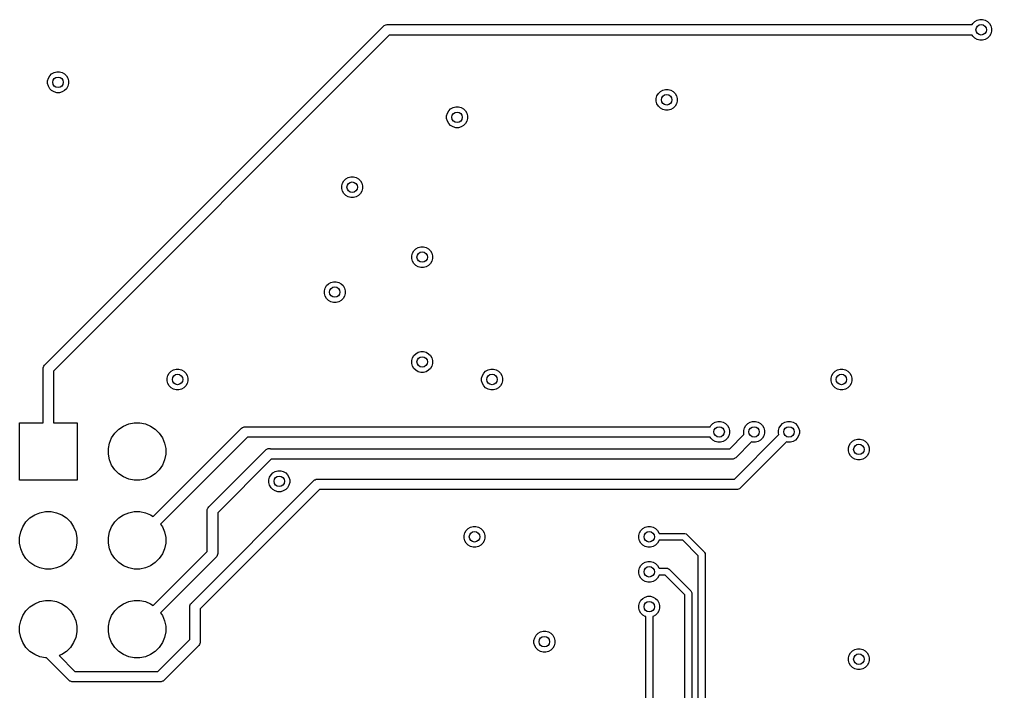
# Model space of a CAD drawing. Header units: inches. Extents: x 1.35 to 5.17, y -6.98 to -1.21.
# Drawn here: x 3.031 to 4.126, y -3.206 to -2.449 of the extents above; entities that cross this region are included whole.
import ezdxf

# ---------------------------------------------------------------- set-up
doc = ezdxf.new("R2010")
doc.units = ezdxf.units.IN
doc.header["$MEASUREMENT"] = 0
doc.layers.add('In1.Cu', color=91, linetype='CONTINUOUS', true_color=0x7fc87f)

msp = doc.modelspace()

# ---------------------------------------------------------------- linework, layer by layer
at = {"layer": 'In1.Cu', "linetype": 'CONTINUOUS'}
for p, q in [((4.1041, -2.4547), (4.1048, -2.4534)), ((4.1048, -2.4534), (4.107, -2.4513)), ((4.107, -2.4513), (4.1097, -2.4497)), ((4.1097, -2.4497), (4.1126, -2.4489)), ((4.1126, -2.4489), (4.1157, -2.4489)), ((4.1157, -2.4489), (4.1187, -2.4497)), ((4.1187, -2.4497), (4.1214, -2.4513)), ((4.1214, -2.4513), (4.1235, -2.4534)), ((4.1235, -2.4534), (4.1251, -2.4561)), ((3.0588, -2.8383), (3.4407, -2.4565)), ((3.4407, -2.4565), (3.4416, -2.4557)), ((3.4416, -2.4557), (3.4432, -2.4551)), ((3.4432, -2.4551), (3.4437, -2.4548)), ((3.4437, -2.4548), (3.4449, -2.4547)), ((3.4449, -2.4547), (4.1041, -2.4547)), ((4.1251, -2.4561), (4.1259, -2.4591)), ((4.1259, -2.4622), (4.1251, -2.4651)), ((4.1259, -2.4591), (4.1259, -2.4622)), ((3.4473, -2.4665), (3.0689, -2.845)), ((4.1041, -2.4665), (3.4473, -2.4665)), ((4.1048, -2.4678), (4.1041, -2.4665)), ((4.107, -2.47), (4.1048, -2.4678)), ((4.1097, -2.4715), (4.107, -2.47)), ((4.1126, -2.4723), (4.1097, -2.4715)), ((4.1157, -2.4723), (4.1126, -2.4723)), ((4.1187, -2.4715), (4.1157, -2.4723)), ((4.1214, -2.47), (4.1187, -2.4715)), ((4.1235, -2.4678), (4.1214, -2.47)), ((4.1251, -2.4651), (4.1235, -2.4678)), ((3.0695, -2.5088), (3.0725, -2.508)), ((3.0725, -2.508), (3.0756, -2.508)), ((3.0756, -2.508), (3.0785, -2.5088)), ((3.0623, -2.5181), (3.0631, -2.5152)), ((3.0623, -2.5212), (3.0623, -2.5181)), ((3.0631, -2.5152), (3.0646, -2.5125)), ((3.0646, -2.5125), (3.0668, -2.5103)), ((3.0668, -2.5103), (3.0695, -2.5088)), ((3.0785, -2.5088), (3.0812, -2.5103)), ((3.0812, -2.5103), (3.0834, -2.5125)), ((3.0834, -2.5125), (3.0849, -2.5152)), ((3.0849, -2.5152), (3.0857, -2.5181)), ((3.0857, -2.5181), (3.0857, -2.5212)), ((3.0631, -2.5242), (3.0623, -2.5212)), ((3.0646, -2.5269), (3.0631, -2.5242)), ((3.0668, -2.5291), (3.0646, -2.5269)), ((3.0695, -2.5306), (3.0668, -2.5291)), ((3.0812, -2.5291), (3.0785, -2.5306)), ((3.0834, -2.5269), (3.0812, -2.5291)), ((3.0849, -2.5242), (3.0834, -2.5269)), ((3.0857, -2.5212), (3.0849, -2.5242)), ((3.7505, -2.5322), (3.7527, -2.53)), ((3.7527, -2.53), (3.7553, -2.5285)), ((3.7553, -2.5285), (3.7583, -2.5277)), ((3.7583, -2.5277), (3.7614, -2.5277)), ((3.7614, -2.5277), (3.7644, -2.5285)), ((3.7644, -2.5285), (3.767, -2.53)), ((3.767, -2.53), (3.7692, -2.5322)), ((3.0725, -2.5314), (3.0695, -2.5306)), ((3.0756, -2.5314), (3.0725, -2.5314)), ((3.0785, -2.5306), (3.0756, -2.5314)), ((3.7481, -2.5378), (3.7489, -2.5349)), ((3.7481, -2.5409), (3.7481, -2.5378)), ((3.7489, -2.5439), (3.7481, -2.5409)), ((3.7489, -2.5349), (3.7505, -2.5322)), ((3.7692, -2.5322), (3.7708, -2.5349)), ((3.7708, -2.5349), (3.7716, -2.5378)), ((3.7716, -2.5409), (3.7708, -2.5439)), ((3.7716, -2.5378), (3.7716, -2.5409)), ((3.5127, -2.5545), (3.5143, -2.5519)), ((3.5143, -2.5519), (3.5164, -2.5497)), ((3.5164, -2.5497), (3.5191, -2.5481)), ((3.5191, -2.5481), (3.5221, -2.5473)), ((3.5221, -2.5473), (3.5252, -2.5473)), ((3.5252, -2.5473), (3.5281, -2.5481)), ((3.5281, -2.5481), (3.5308, -2.5497)), ((3.5308, -2.5497), (3.533, -2.5519)), ((3.533, -2.5519), (3.5345, -2.5545)), ((3.7505, -2.5466), (3.7489, -2.5439)), ((3.7527, -2.5487), (3.7505, -2.5466)), ((3.7553, -2.5503), (3.7527, -2.5487)), ((3.7583, -2.5511), (3.7553, -2.5503)), ((3.7614, -2.5511), (3.7583, -2.5511)), ((3.7644, -2.5503), (3.7614, -2.5511)), ((3.767, -2.5487), (3.7644, -2.5503)), ((3.7692, -2.5466), (3.767, -2.5487)), ((3.7708, -2.5439), (3.7692, -2.5466)), ((3.5119, -2.5575), (3.5127, -2.5545)), ((3.5119, -2.5606), (3.5119, -2.5575)), ((3.5127, -2.5636), (3.5119, -2.5606)), ((3.5345, -2.5545), (3.5353, -2.5575)), ((3.5353, -2.5606), (3.5345, -2.5636)), ((3.5353, -2.5575), (3.5353, -2.5606)), ((3.5143, -2.5662), (3.5127, -2.5636)), ((3.5164, -2.5684), (3.5143, -2.5662)), ((3.5191, -2.57), (3.5164, -2.5684)), ((3.5221, -2.5708), (3.5191, -2.57)), ((3.5252, -2.5708), (3.5221, -2.5708)), ((3.5281, -2.57), (3.5252, -2.5708)), ((3.5308, -2.5684), (3.5281, -2.57)), ((3.533, -2.5662), (3.5308, -2.5684)), ((3.5345, -2.5636), (3.533, -2.5662)), ((3.3961, -2.6306), (3.3983, -2.6284)), ((3.3983, -2.6284), (3.401, -2.6269)), ((3.401, -2.6269), (3.404, -2.6261)), ((3.404, -2.6261), (3.4071, -2.6261)), ((3.4071, -2.6261), (3.41, -2.6269)), ((3.41, -2.6269), (3.4127, -2.6284)), ((3.4127, -2.6284), (3.4149, -2.6306)), ((3.3938, -2.6363), (3.3946, -2.6333)), ((3.3938, -2.6393), (3.3938, -2.6363)), ((3.3946, -2.6423), (3.3938, -2.6393)), ((3.3946, -2.6333), (3.3961, -2.6306)), ((3.4149, -2.6306), (3.4164, -2.6333)), ((3.4164, -2.6333), (3.4172, -2.6363)), ((3.4172, -2.6393), (3.4164, -2.6423)), ((3.4172, -2.6363), (3.4172, -2.6393)), ((3.3961, -2.645), (3.3946, -2.6423)), ((3.3983, -2.6472), (3.3961, -2.645)), ((3.401, -2.6487), (3.3983, -2.6472)), ((3.404, -2.6495), (3.401, -2.6487)), ((3.4071, -2.6495), (3.404, -2.6495)), ((3.41, -2.6487), (3.4071, -2.6495)), ((3.4127, -2.6472), (3.41, -2.6487)), ((3.4149, -2.645), (3.4127, -2.6472)), ((3.4164, -2.6423), (3.4149, -2.645)), ((3.4797, -2.7056), (3.4827, -2.7048)), ((3.4827, -2.7048), (3.4858, -2.7048)), ((3.4858, -2.7048), (3.4888, -2.7056)), ((3.4725, -2.715), (3.4733, -2.712)), ((3.4725, -2.7181), (3.4725, -2.715)), ((3.4733, -2.712), (3.4749, -2.7093)), ((3.4749, -2.7093), (3.4771, -2.7072)), ((3.4771, -2.7072), (3.4797, -2.7056)), ((3.4888, -2.7056), (3.4914, -2.7072)), ((3.4914, -2.7072), (3.4936, -2.7093)), ((3.4936, -2.7093), (3.4952, -2.712)), ((3.4952, -2.712), (3.496, -2.715)), ((3.496, -2.715), (3.496, -2.7181)), ((3.4733, -2.7211), (3.4725, -2.7181)), ((3.4749, -2.7237), (3.4733, -2.7211)), ((3.4771, -2.7259), (3.4749, -2.7237)), ((3.4797, -2.7274), (3.4771, -2.7259)), ((3.4827, -2.7282), (3.4797, -2.7274)), ((3.4888, -2.7274), (3.4858, -2.7282)), ((3.4914, -2.7259), (3.4888, -2.7274)), ((3.4936, -2.7237), (3.4914, -2.7259)), ((3.4952, -2.7211), (3.4936, -2.7237)), ((3.496, -2.7181), (3.4952, -2.7211)), ((3.4858, -2.7282), (3.4827, -2.7282)), ((3.3749, -2.7514), (3.3765, -2.7487)), ((3.3765, -2.7487), (3.3786, -2.7465)), ((3.3786, -2.7465), (3.3813, -2.745)), ((3.3813, -2.745), (3.3843, -2.7442)), ((3.3843, -2.7442), (3.3874, -2.7442)), ((3.3874, -2.7442), (3.3903, -2.745)), ((3.3903, -2.745), (3.393, -2.7465)), ((3.393, -2.7465), (3.3952, -2.7487)), ((3.3952, -2.7487), (3.3967, -2.7514)), ((3.3741, -2.7544), (3.3749, -2.7514)), ((3.3741, -2.7574), (3.3741, -2.7544)), ((3.3749, -2.7604), (3.3741, -2.7574)), ((3.3967, -2.7514), (3.3975, -2.7544)), ((3.3975, -2.7574), (3.3967, -2.7604)), ((3.3975, -2.7544), (3.3975, -2.7574)), ((3.3765, -2.7631), (3.3749, -2.7604)), ((3.3786, -2.7653), (3.3765, -2.7631)), ((3.3813, -2.7668), (3.3786, -2.7653)), ((3.3843, -2.7676), (3.3813, -2.7668)), ((3.3874, -2.7676), (3.3843, -2.7676)), ((3.3903, -2.7668), (3.3874, -2.7676)), ((3.393, -2.7653), (3.3903, -2.7668)), ((3.3952, -2.7631), (3.393, -2.7653)), ((3.3967, -2.7604), (3.3952, -2.7631)), ((3.4749, -2.8275), (3.4771, -2.8253)), ((3.4771, -2.8253), (3.4797, -2.8237)), ((3.4797, -2.8237), (3.4827, -2.8229)), ((3.4827, -2.8229), (3.4858, -2.8229)), ((3.4858, -2.8229), (3.4888, -2.8237)), ((3.4888, -2.8237), (3.4914, -2.8253)), ((3.4914, -2.8253), (3.4936, -2.8275)), ((3.4725, -2.8331), (3.4733, -2.8301)), ((3.4725, -2.8362), (3.4725, -2.8331)), ((3.4733, -2.8392), (3.4725, -2.8362)), ((3.4733, -2.8301), (3.4749, -2.8275)), ((3.4936, -2.8275), (3.4952, -2.8301)), ((3.4952, -2.8301), (3.496, -2.8331)), ((3.496, -2.8362), (3.4952, -2.8392)), ((3.496, -2.8331), (3.496, -2.8362)), ((3.0571, -2.8425), (3.0572, -2.8414)), ((3.0571, -2.903), (3.0571, -2.8425)), ((3.0572, -2.8414), (3.0577, -2.8402)), ((3.0577, -2.8402), (3.0581, -2.8392)), ((3.0581, -2.8392), (3.0588, -2.8383)), ((3.0689, -2.845), (3.0689, -2.903)), ((3.1977, -2.8498), (3.1993, -2.8471)), ((3.1993, -2.8471), (3.2015, -2.845)), ((3.2015, -2.845), (3.2041, -2.8434)), ((3.2041, -2.8434), (3.2071, -2.8426)), ((3.2071, -2.8426), (3.2102, -2.8426)), ((3.2102, -2.8426), (3.2132, -2.8434)), ((3.2132, -2.8434), (3.2159, -2.845)), ((3.2159, -2.845), (3.218, -2.8471)), ((3.218, -2.8471), (3.2196, -2.8498)), ((3.4749, -2.8418), (3.4733, -2.8392)), ((3.4771, -2.844), (3.4749, -2.8418)), ((3.4797, -2.8456), (3.4771, -2.844)), ((3.4827, -2.8464), (3.4797, -2.8456)), ((3.4858, -2.8464), (3.4827, -2.8464)), ((3.4888, -2.8456), (3.4858, -2.8464)), ((3.4914, -2.844), (3.4888, -2.8456)), ((3.4936, -2.8418), (3.4914, -2.844)), ((3.4952, -2.8392), (3.4936, -2.8418)), ((3.5521, -2.8498), (3.5536, -2.8471)), ((3.5536, -2.8471), (3.5558, -2.845)), ((3.5558, -2.845), (3.5585, -2.8434)), ((3.5585, -2.8434), (3.5615, -2.8426)), ((3.5615, -2.8426), (3.5645, -2.8426)), ((3.5645, -2.8426), (3.5675, -2.8434)), ((3.5675, -2.8434), (3.5702, -2.845)), ((3.5702, -2.845), (3.5724, -2.8471)), ((3.5724, -2.8471), (3.5739, -2.8498)), ((3.9458, -2.8498), (3.9473, -2.8471)), ((3.9473, -2.8471), (3.9495, -2.845)), ((3.9495, -2.845), (3.9522, -2.8434)), ((3.9522, -2.8434), (3.9552, -2.8426)), ((3.9552, -2.8426), (3.9582, -2.8426)), ((3.9582, -2.8426), (3.9612, -2.8434)), ((3.9612, -2.8434), (3.9639, -2.845)), ((3.9639, -2.845), (3.9661, -2.8471)), ((3.9661, -2.8471), (3.9676, -2.8498)), ((3.197, -2.8528), (3.1977, -2.8498)), ((3.197, -2.8559), (3.197, -2.8528)), ((3.1977, -2.8589), (3.197, -2.8559)), ((3.1993, -2.8615), (3.1977, -2.8589)), ((3.2196, -2.8589), (3.218, -2.8615)), ((3.2196, -2.8498), (3.2204, -2.8528)), ((3.2204, -2.8559), (3.2196, -2.8589)), ((3.2204, -2.8528), (3.2204, -2.8559)), ((3.5513, -2.8528), (3.5521, -2.8498)), ((3.5513, -2.8559), (3.5513, -2.8528)), ((3.5521, -2.8589), (3.5513, -2.8559)), ((3.5536, -2.8615), (3.5521, -2.8589)), ((3.5739, -2.8589), (3.5724, -2.8615)), ((3.5739, -2.8498), (3.5747, -2.8528)), ((3.5747, -2.8559), (3.5739, -2.8589)), ((3.5747, -2.8528), (3.5747, -2.8559)), ((3.945, -2.8528), (3.9458, -2.8498)), ((3.945, -2.8559), (3.945, -2.8528)), ((3.9458, -2.8589), (3.945, -2.8559)), ((3.9473, -2.8615), (3.9458, -2.8589)), ((3.9676, -2.8589), (3.9661, -2.8615)), ((3.9676, -2.8498), (3.9684, -2.8528)), ((3.9684, -2.8559), (3.9676, -2.8589)), ((3.9684, -2.8528), (3.9684, -2.8559)), ((3.2015, -2.8637), (3.1993, -2.8615)), ((3.2041, -2.8652), (3.2015, -2.8637)), ((3.2071, -2.866), (3.2041, -2.8652)), ((3.2102, -2.866), (3.2071, -2.866)), ((3.2132, -2.8652), (3.2102, -2.866)), ((3.2159, -2.8637), (3.2132, -2.8652)), ((3.218, -2.8615), (3.2159, -2.8637)), ((3.5558, -2.8637), (3.5536, -2.8615)), ((3.5585, -2.8652), (3.5558, -2.8637)), ((3.5615, -2.866), (3.5585, -2.8652)), ((3.5645, -2.866), (3.5615, -2.866)), ((3.5675, -2.8652), (3.5645, -2.866)), ((3.5702, -2.8637), (3.5675, -2.8652)), ((3.5724, -2.8615), (3.5702, -2.8637)), ((3.9495, -2.8637), (3.9473, -2.8615)), ((3.9522, -2.8652), (3.9495, -2.8637)), ((3.9552, -2.866), (3.9522, -2.8652)), ((3.9582, -2.866), (3.9552, -2.866)), ((3.9612, -2.8652), (3.9582, -2.866)), ((3.9639, -2.8637), (3.9612, -2.8652)), ((3.9661, -2.8615), (3.9639, -2.8637)), ((3.8117, -2.904), (3.8144, -2.9025)), ((3.8144, -2.9025), (3.8174, -2.9017)), ((3.8174, -2.9017), (3.8204, -2.9017)), ((3.8204, -2.9017), (3.8234, -2.9025)), ((3.8234, -2.9025), (3.8261, -2.904)), ((3.8511, -2.904), (3.8537, -2.9025)), ((3.8537, -2.9025), (3.8567, -2.9017)), ((3.8567, -2.9017), (3.8598, -2.9017)), ((3.8598, -2.9017), (3.8628, -2.9025)), ((3.8628, -2.9025), (3.8655, -2.904)), ((3.8904, -2.904), (3.8931, -2.9025)), ((3.8931, -2.9025), (3.8961, -2.9017)), ((3.8961, -2.9017), (3.8992, -2.9017)), ((3.8992, -2.9017), (3.9022, -2.9025)), ((3.9022, -2.9025), (3.9048, -2.904)), ((3.0305, -2.9679), (3.0305, -2.903)), ((3.0305, -2.903), (3.0571, -2.903)), ((3.0689, -2.903), (3.0955, -2.903)), ((3.0955, -2.903), (3.0955, -2.9679)), ((3.1379, -2.9148), (3.1424, -2.9103)), ((3.1424, -2.9103), (3.1477, -2.9068)), ((3.1477, -2.9068), (3.1536, -2.9044)), ((3.1536, -2.9044), (3.1598, -2.9031)), ((3.1598, -2.9031), (3.1662, -2.9031)), ((3.1662, -2.9031), (3.1724, -2.9044)), ((3.1724, -2.9044), (3.1783, -2.9068)), ((3.1783, -2.9068), (3.1836, -2.9103)), ((3.1813, -3.0088), (3.2809, -2.9092)), ((3.1836, -2.9103), (3.1881, -2.9148)), ((3.2809, -2.9092), (3.2818, -2.9085)), ((3.2818, -2.9085), (3.283, -2.908)), ((3.283, -2.908), (3.2839, -2.9076)), ((3.2839, -2.9076), (3.285, -2.9075)), ((3.285, -2.9075), (3.8088, -2.9075)), ((3.8088, -2.9075), (3.8095, -2.9062)), ((3.8095, -2.9062), (3.8117, -2.904)), ((3.8261, -2.904), (3.8283, -2.9062)), ((3.8283, -2.9062), (3.8298, -2.9089)), ((3.8298, -2.9089), (3.8306, -2.9118)), ((3.8306, -2.9118), (3.8306, -2.9149)), ((3.8466, -2.9118), (3.8474, -2.9089)), ((3.8466, -2.9149), (3.8466, -2.9118)), ((3.8474, -2.9089), (3.8489, -2.9062)), ((3.8489, -2.9062), (3.8511, -2.904)), ((3.8655, -2.904), (3.8676, -2.9062)), ((3.8676, -2.9062), (3.8692, -2.9089)), ((3.8692, -2.9089), (3.87, -2.9118)), ((3.87, -2.9118), (3.87, -2.9149)), ((3.8859, -2.9118), (3.8867, -2.9089)), ((3.8859, -2.9149), (3.8859, -2.9118)), ((3.8867, -2.9089), (3.8883, -2.9062)), ((3.8883, -2.9062), (3.8904, -2.904)), ((3.9048, -2.904), (3.907, -2.9062)), ((3.907, -2.9062), (3.9085, -2.9089)), ((3.9085, -2.9089), (3.9093, -2.9118)), ((3.9093, -2.9118), (3.9093, -2.9149)), ((3.1319, -2.926), (3.1343, -2.9201)), ((3.1343, -2.9201), (3.1379, -2.9148)), ((3.1881, -2.9148), (3.1916, -2.9201)), ((3.2875, -2.9193), (3.1896, -3.0171)), ((3.1916, -2.9201), (3.1941, -2.926)), ((3.8088, -2.9193), (3.2875, -2.9193)), ((3.8095, -2.9206), (3.8088, -2.9193)), ((3.8117, -2.9228), (3.8095, -2.9206)), ((3.8144, -2.9243), (3.8117, -2.9228)), ((3.8174, -2.9251), (3.8144, -2.9243)), ((3.8234, -2.9243), (3.8204, -2.9251)), ((3.8261, -2.9228), (3.8234, -2.9243)), ((3.8283, -2.9206), (3.8261, -2.9228)), ((3.8298, -2.9179), (3.8283, -2.9206)), ((3.8306, -2.9149), (3.8298, -2.9179)), ((3.831, -2.9323), (3.8469, -2.9164)), ((3.8361, -2.9665), (3.8863, -2.9164)), ((3.8469, -2.9164), (3.8466, -2.9149)), ((3.8628, -2.9243), (3.8598, -2.9251)), ((3.8655, -2.9228), (3.8628, -2.9243)), ((3.8676, -2.9206), (3.8655, -2.9228)), ((3.8692, -2.9179), (3.8676, -2.9206)), ((3.87, -2.9149), (3.8692, -2.9179)), ((3.8863, -2.9164), (3.8859, -2.9149)), ((3.9022, -2.9243), (3.8992, -2.9251)), ((3.9048, -2.9228), (3.9022, -2.9243)), ((3.907, -2.9206), (3.9048, -2.9228)), ((3.9085, -2.9179), (3.907, -2.9206)), ((3.9093, -2.9149), (3.9085, -2.9179)), ((3.967, -2.9259), (3.9692, -2.9237)), ((3.9692, -2.9237), (3.9719, -2.9222)), ((3.9719, -2.9222), (3.9748, -2.9214)), ((3.9748, -2.9214), (3.9779, -2.9214)), ((3.9779, -2.9214), (3.9809, -2.9222)), ((3.9809, -2.9222), (3.9836, -2.9237)), ((3.9836, -2.9237), (3.9857, -2.9259)), ((3.1307, -2.9322), (3.1319, -2.926)), ((3.1307, -2.9386), (3.1307, -2.9322)), ((3.1941, -2.926), (3.1953, -2.9322)), ((3.1953, -2.9322), (3.1953, -2.9386)), ((3.2439, -2.9978), (3.3078, -2.9338)), ((3.3078, -2.9338), (3.3087, -2.9331)), ((3.3087, -2.9331), (3.3109, -2.9322)), ((3.3109, -2.9322), (3.3132, -2.9322)), ((3.3132, -2.9322), (3.3134, -2.9323)), ((3.3134, -2.9323), (3.831, -2.9323)), ((3.8204, -2.9251), (3.8174, -2.9251)), ((3.8553, -2.9247), (3.8376, -2.9424)), ((3.8947, -2.9247), (3.8428, -2.9766)), ((3.8567, -2.9251), (3.8553, -2.9247)), ((3.8598, -2.9251), (3.8567, -2.9251)), ((3.8961, -2.9251), (3.8947, -2.9247)), ((3.8992, -2.9251), (3.8961, -2.9251)), ((3.9647, -2.9315), (3.9655, -2.9286)), ((3.9647, -2.9346), (3.9647, -2.9315)), ((3.9655, -2.9376), (3.9647, -2.9346)), ((3.9655, -2.9286), (3.967, -2.9259)), ((3.9857, -2.9259), (3.9873, -2.9286)), ((3.9873, -2.9286), (3.9881, -2.9315)), ((3.9881, -2.9346), (3.9873, -2.9376)), ((3.9881, -2.9315), (3.9881, -2.9346)), ((3.1319, -2.9449), (3.1307, -2.9386)), ((3.1343, -2.9507), (3.1319, -2.9449)), ((3.1941, -2.9449), (3.1916, -2.9507)), ((3.1953, -2.9386), (3.1941, -2.9449)), ((3.3143, -2.9441), (3.2539, -3.0044)), ((3.8335, -2.9441), (3.3143, -2.9441)), ((3.8346, -2.944), (3.8335, -2.9441)), ((3.8361, -2.9434), (3.8346, -2.944)), ((3.8367, -2.9431), (3.8361, -2.9434)), ((3.8376, -2.9424), (3.8367, -2.9431)), ((3.967, -2.9403), (3.9655, -2.9376)), ((3.9692, -2.9424), (3.967, -2.9403)), ((3.9719, -2.944), (3.9692, -2.9424)), ((3.9748, -2.9448), (3.9719, -2.944)), ((3.9779, -2.9448), (3.9748, -2.9448)), ((3.9809, -2.944), (3.9779, -2.9448)), ((3.9836, -2.9424), (3.9809, -2.944)), ((3.9857, -2.9403), (3.9836, -2.9424)), ((3.9873, -2.9376), (3.9857, -2.9403)), ((3.1379, -2.956), (3.1343, -2.9507)), ((3.1424, -2.9605), (3.1379, -2.956)), ((3.1881, -2.956), (3.1836, -2.9605)), ((3.1916, -2.9507), (3.1881, -2.956)), ((3.3188, -2.9581), (3.3218, -2.9573)), ((3.3218, -2.9573), (3.3249, -2.9573)), ((3.3249, -2.9573), (3.3278, -2.9581)), ((3.0955, -2.9679), (3.0305, -2.9679)), ((3.1477, -2.9641), (3.1424, -2.9605)), ((3.1536, -2.9665), (3.1477, -2.9641)), ((3.1598, -2.9678), (3.1536, -2.9665)), ((3.1662, -2.9678), (3.1598, -2.9678)), ((3.1724, -2.9665), (3.1662, -2.9678)), ((3.1783, -2.9641), (3.1724, -2.9665)), ((3.1836, -2.9605), (3.1783, -2.9641)), ((3.2242, -3.1061), (3.362, -2.9683)), ((3.3116, -2.9675), (3.3124, -2.9645)), ((3.3116, -2.9705), (3.3116, -2.9675)), ((3.3124, -2.9645), (3.314, -2.9618)), ((3.314, -2.9618), (3.3161, -2.9596)), ((3.3161, -2.9596), (3.3188, -2.9581)), ((3.3278, -2.9581), (3.3305, -2.9596)), ((3.3305, -2.9596), (3.3327, -2.9618)), ((3.3327, -2.9618), (3.3342, -2.9645)), ((3.3342, -2.9645), (3.335, -2.9675)), ((3.335, -2.9675), (3.335, -2.9705)), ((3.362, -2.9683), (3.3629, -2.9675)), ((3.3629, -2.9675), (3.3637, -2.9672)), ((3.3637, -2.9672), (3.365, -2.9666)), ((3.365, -2.9666), (3.3661, -2.9665)), ((3.3661, -2.9665), (3.8361, -2.9665)), ((3.3686, -2.9783), (3.2343, -3.1127)), ((3.3124, -2.9735), (3.3116, -2.9705)), ((3.314, -2.9762), (3.3124, -2.9735)), ((3.3161, -2.9784), (3.314, -2.9762)), ((3.3188, -2.9799), (3.3161, -2.9784)), ((3.3305, -2.9784), (3.3278, -2.9799)), ((3.3327, -2.9762), (3.3305, -2.9784)), ((3.3342, -2.9735), (3.3327, -2.9762)), ((3.335, -2.9705), (3.3342, -2.9735)), ((3.8386, -2.9783), (3.3686, -2.9783)), ((3.8397, -2.9782), (3.8386, -2.9783)), ((3.8406, -2.9779), (3.8397, -2.9782)), ((3.8419, -2.9774), (3.8406, -2.9779)), ((3.8428, -2.9766), (3.8419, -2.9774)), ((3.3218, -2.9807), (3.3188, -2.9799)), ((3.3249, -2.9807), (3.3218, -2.9807)), ((3.3278, -2.9799), (3.3249, -2.9807)), ((3.2421, -3.002), (3.2422, -3.0008)), ((3.2422, -3.0008), (3.2429, -2.9993)), ((3.2429, -2.9993), (3.2431, -2.9987)), ((3.2431, -2.9987), (3.2439, -2.9978)), ((3.0379, -3.0148), (3.0424, -3.0103)), ((3.0424, -3.0103), (3.0477, -3.0068)), ((3.0477, -3.0068), (3.0536, -3.0044)), ((3.0536, -3.0044), (3.0598, -3.0031)), ((3.0598, -3.0031), (3.0662, -3.0031)), ((3.0662, -3.0031), (3.0724, -3.0044)), ((3.0724, -3.0044), (3.0783, -3.0068)), ((3.0783, -3.0068), (3.0836, -3.0103)), ((3.0836, -3.0103), (3.0881, -3.0148)), ((3.1379, -3.0148), (3.1424, -3.0103)), ((3.1424, -3.0103), (3.1477, -3.0068)), ((3.1477, -3.0068), (3.1536, -3.0044)), ((3.1536, -3.0044), (3.1598, -3.0031)), ((3.1598, -3.0031), (3.1662, -3.0031)), ((3.1662, -3.0031), (3.1724, -3.0044)), ((3.1724, -3.0044), (3.1783, -3.0068)), ((3.1783, -3.0068), (3.1813, -3.0088)), ((3.2421, -3.0479), (3.2421, -3.002)), ((3.2539, -3.0044), (3.2539, -3.0504)), ((3.0319, -3.026), (3.0343, -3.0201)), ((3.0343, -3.0201), (3.0379, -3.0148)), ((3.0881, -3.0148), (3.0916, -3.0201)), ((3.0916, -3.0201), (3.0941, -3.026)), ((3.1319, -3.026), (3.1343, -3.0201)), ((3.1343, -3.0201), (3.1379, -3.0148)), ((3.1896, -3.0171), (3.1916, -3.0201)), ((3.1916, -3.0201), (3.1941, -3.026)), ((3.5339, -3.0243), (3.5361, -3.0221)), ((3.5361, -3.0221), (3.5388, -3.0206)), ((3.5388, -3.0206), (3.5418, -3.0198)), ((3.5418, -3.0198), (3.5448, -3.0198)), ((3.5448, -3.0198), (3.5478, -3.0206)), ((3.5478, -3.0206), (3.5505, -3.0221)), ((3.5505, -3.0221), (3.5527, -3.0243)), ((3.7308, -3.0243), (3.733, -3.0221)), ((3.733, -3.0221), (3.7356, -3.0206)), ((3.7356, -3.0206), (3.7386, -3.0198)), ((3.7386, -3.0198), (3.7417, -3.0198)), ((3.7417, -3.0198), (3.7447, -3.0206)), ((3.7447, -3.0206), (3.7473, -3.0221)), ((3.7473, -3.0221), (3.7495, -3.0243)), ((3.0307, -3.0322), (3.0319, -3.026)), ((3.0307, -3.0386), (3.0307, -3.0322)), ((3.0941, -3.026), (3.0953, -3.0322)), ((3.0953, -3.0322), (3.0953, -3.0386)), ((3.1307, -3.0322), (3.1319, -3.026)), ((3.1307, -3.0386), (3.1307, -3.0322)), ((3.1941, -3.026), (3.1953, -3.0322)), ((3.1953, -3.0322), (3.1953, -3.0386)), ((3.5316, -3.03), (3.5324, -3.027)), ((3.5316, -3.033), (3.5316, -3.03)), ((3.5324, -3.036), (3.5316, -3.033)), ((3.5324, -3.027), (3.5339, -3.0243)), ((3.5527, -3.0243), (3.5542, -3.027)), ((3.5542, -3.027), (3.555, -3.03)), ((3.555, -3.033), (3.5542, -3.036)), ((3.555, -3.03), (3.555, -3.033)), ((3.7284, -3.03), (3.7292, -3.027)), ((3.7284, -3.033), (3.7284, -3.03)), ((3.7292, -3.036), (3.7284, -3.033)), ((3.7292, -3.027), (3.7308, -3.0243)), ((3.7495, -3.0243), (3.7511, -3.027)), ((3.7511, -3.027), (3.7512, -3.0276)), ((3.7512, -3.0276), (3.7795, -3.0276)), ((3.7795, -3.0276), (3.7803, -3.0276)), ((3.7803, -3.0276), (3.7817, -3.0282)), ((3.7817, -3.0282), (3.7823, -3.0287)), ((3.7823, -3.0287), (3.802, -3.0484)), ((3.0319, -3.0449), (3.0307, -3.0386)), ((3.0343, -3.0507), (3.0319, -3.0449)), ((3.0941, -3.0449), (3.0916, -3.0507)), ((3.0953, -3.0386), (3.0941, -3.0449)), ((3.1319, -3.0449), (3.1307, -3.0386)), ((3.1343, -3.0507), (3.1319, -3.0449)), ((3.1941, -3.0449), (3.1916, -3.0507)), ((3.1953, -3.0386), (3.1941, -3.0449)), ((3.5339, -3.0387), (3.5324, -3.036)), ((3.5361, -3.0409), (3.5339, -3.0387)), ((3.5388, -3.0424), (3.5361, -3.0409)), ((3.5418, -3.0432), (3.5388, -3.0424)), ((3.5448, -3.0432), (3.5418, -3.0432)), ((3.5478, -3.0424), (3.5448, -3.0432)), ((3.5505, -3.0409), (3.5478, -3.0424)), ((3.5527, -3.0387), (3.5505, -3.0409)), ((3.5542, -3.036), (3.5527, -3.0387)), ((3.7308, -3.0387), (3.7292, -3.036)), ((3.733, -3.0409), (3.7308, -3.0387)), ((3.7356, -3.0424), (3.733, -3.0409)), ((3.7386, -3.0432), (3.7356, -3.0424)), ((3.7417, -3.0432), (3.7386, -3.0432)), ((3.7447, -3.0424), (3.7417, -3.0432)), ((3.7473, -3.0409), (3.7447, -3.0424)), ((3.7495, -3.0387), (3.7473, -3.0409)), ((3.7511, -3.036), (3.7495, -3.0387)), ((3.7512, -3.0354), (3.7511, -3.036)), ((3.7779, -3.0354), (3.7512, -3.0354)), ((3.7953, -3.0528), (3.7779, -3.0354)), ((3.0379, -3.056), (3.0343, -3.0507)), ((3.0424, -3.0605), (3.0379, -3.056)), ((3.0881, -3.056), (3.0836, -3.0605)), ((3.0916, -3.0507), (3.0881, -3.056)), ((3.1379, -3.056), (3.1343, -3.0507)), ((3.1424, -3.0605), (3.1379, -3.056)), ((3.1813, -3.1088), (3.2421, -3.0479)), ((3.1881, -3.056), (3.1836, -3.0605)), ((3.1916, -3.0507), (3.1881, -3.056)), ((3.2522, -3.0546), (3.1896, -3.1171)), ((3.2529, -3.0537), (3.2522, -3.0546)), ((3.2538, -3.0515), (3.2529, -3.0537)), ((3.2539, -3.0504), (3.2538, -3.0515)), ((3.7953, -3.5614), (3.7953, -3.0528)), ((3.802, -3.0484), (3.8025, -3.049)), ((3.8025, -3.049), (3.8031, -3.0504)), ((3.8031, -3.0504), (3.8031, -3.0512)), ((3.8031, -3.0512), (3.8031, -3.563)), ((3.0477, -3.0641), (3.0424, -3.0605)), ((3.0536, -3.0665), (3.0477, -3.0641)), ((3.0598, -3.0678), (3.0536, -3.0665)), ((3.0724, -3.0665), (3.0662, -3.0678)), ((3.0783, -3.0641), (3.0724, -3.0665)), ((3.0836, -3.0605), (3.0783, -3.0641)), ((3.1477, -3.0641), (3.1424, -3.0605)), ((3.1536, -3.0665), (3.1477, -3.0641)), ((3.1598, -3.0678), (3.1536, -3.0665)), ((3.1724, -3.0665), (3.1662, -3.0678)), ((3.1783, -3.0641), (3.1724, -3.0665)), ((3.1836, -3.0605), (3.1783, -3.0641)), ((3.7284, -3.0693), (3.7292, -3.0663)), ((3.7292, -3.0663), (3.7308, -3.0637)), ((3.7308, -3.0637), (3.733, -3.0615)), ((3.733, -3.0615), (3.7356, -3.06)), ((3.7356, -3.06), (3.7386, -3.0592)), ((3.7386, -3.0592), (3.7417, -3.0592)), ((3.7417, -3.0592), (3.7447, -3.06)), ((3.7447, -3.06), (3.7473, -3.0615)), ((3.7473, -3.0615), (3.7495, -3.0637)), ((3.7495, -3.0637), (3.7511, -3.0663)), ((3.7511, -3.0663), (3.7512, -3.0669)), ((3.7512, -3.0669), (3.7598, -3.0669)), ((3.7598, -3.0669), (3.7606, -3.067)), ((3.7606, -3.067), (3.762, -3.0676)), ((3.0662, -3.0678), (3.0598, -3.0678)), ((3.1662, -3.0678), (3.1598, -3.0678)), ((3.7284, -3.0724), (3.7284, -3.0693)), ((3.7292, -3.0754), (3.7284, -3.0724)), ((3.7308, -3.0781), (3.7292, -3.0754)), ((3.7511, -3.0754), (3.7495, -3.0781)), ((3.7512, -3.0748), (3.7511, -3.0754)), ((3.7582, -3.0748), (3.7512, -3.0748)), ((3.7803, -3.0969), (3.7582, -3.0748)), ((3.762, -3.0676), (3.7626, -3.0681)), ((3.7626, -3.0681), (3.787, -3.0925)), ((3.733, -3.0802), (3.7308, -3.0781)), ((3.7356, -3.0818), (3.733, -3.0802)), ((3.7386, -3.0826), (3.7356, -3.0818)), ((3.7417, -3.0826), (3.7386, -3.0826)), ((3.7447, -3.0818), (3.7417, -3.0826)), ((3.7473, -3.0802), (3.7447, -3.0818)), ((3.7495, -3.0781), (3.7473, -3.0802)), ((3.733, -3.1009), (3.7356, -3.0993)), ((3.7356, -3.0993), (3.7386, -3.0985)), ((3.7386, -3.0985), (3.7417, -3.0985)), ((3.7417, -3.0985), (3.7447, -3.0993)), ((3.7447, -3.0993), (3.7473, -3.1009)), ((3.7803, -3.4779), (3.7803, -3.0969)), ((3.787, -3.0925), (3.7875, -3.0931)), ((3.7875, -3.0931), (3.7875, -3.0931)), ((3.7875, -3.0931), (3.7881, -3.0945)), ((3.7881, -3.0945), (3.7882, -3.0953)), ((3.7882, -3.0953), (3.7882, -3.4795)), ((3.0379, -3.1148), (3.0424, -3.1103)), ((3.0424, -3.1103), (3.0477, -3.1068)), ((3.0477, -3.1068), (3.0536, -3.1044)), ((3.0536, -3.1044), (3.0598, -3.1031)), ((3.0598, -3.1031), (3.0662, -3.1031)), ((3.0662, -3.1031), (3.0724, -3.1044)), ((3.0724, -3.1044), (3.0783, -3.1068)), ((3.0783, -3.1068), (3.0836, -3.1103)), ((3.0836, -3.1103), (3.0881, -3.1148)), ((3.1379, -3.1148), (3.1424, -3.1103)), ((3.1424, -3.1103), (3.1477, -3.1068)), ((3.1477, -3.1068), (3.1536, -3.1044)), ((3.1536, -3.1044), (3.1598, -3.1031)), ((3.1598, -3.1031), (3.1662, -3.1031)), ((3.1662, -3.1031), (3.1724, -3.1044)), ((3.1724, -3.1044), (3.1783, -3.1068)), ((3.1783, -3.1068), (3.1813, -3.1088)), ((3.2224, -3.1102), (3.2226, -3.1091)), ((3.2224, -3.1472), (3.2224, -3.1102)), ((3.2226, -3.1091), (3.223, -3.108)), ((3.223, -3.108), (3.2234, -3.107)), ((3.2234, -3.107), (3.2242, -3.1061)), ((3.7284, -3.1087), (3.7292, -3.1057)), ((3.7284, -3.1118), (3.7284, -3.1087)), ((3.7292, -3.1057), (3.7308, -3.103)), ((3.7308, -3.103), (3.733, -3.1009)), ((3.7473, -3.1009), (3.7495, -3.103)), ((3.7495, -3.103), (3.7511, -3.1057)), ((3.7511, -3.1057), (3.7519, -3.1087)), ((3.7519, -3.1087), (3.7519, -3.1118)), ((3.0319, -3.126), (3.0343, -3.1201)), ((3.0343, -3.1201), (3.0379, -3.1148)), ((3.0881, -3.1148), (3.0916, -3.1201)), ((3.0916, -3.1201), (3.0941, -3.126)), ((3.1319, -3.126), (3.1343, -3.1201)), ((3.1343, -3.1201), (3.1379, -3.1148)), ((3.1896, -3.1171), (3.1916, -3.1201)), ((3.1916, -3.1201), (3.1941, -3.126)), ((3.2343, -3.1127), (3.2343, -3.1496)), ((3.7292, -3.1148), (3.7284, -3.1118)), ((3.7308, -3.1174), (3.7292, -3.1148)), ((3.733, -3.1196), (3.7308, -3.1174)), ((3.7356, -3.1211), (3.733, -3.1196)), ((3.7362, -3.1213), (3.7356, -3.1211)), ((3.7362, -3.4433), (3.7362, -3.1213)), ((3.7447, -3.1211), (3.7441, -3.1213)), ((3.7441, -3.1213), (3.7441, -3.4449)), ((3.7473, -3.1196), (3.7447, -3.1211)), ((3.7495, -3.1174), (3.7473, -3.1196)), ((3.7511, -3.1148), (3.7495, -3.1174)), ((3.7519, -3.1118), (3.7511, -3.1148)), ((3.0307, -3.1322), (3.0319, -3.126)), ((3.0307, -3.1386), (3.0307, -3.1322)), ((3.0941, -3.126), (3.0953, -3.1322)), ((3.0953, -3.1322), (3.0953, -3.1386)), ((3.1307, -3.1322), (3.1319, -3.126)), ((3.1307, -3.1386), (3.1307, -3.1322)), ((3.1941, -3.126), (3.1953, -3.1322)), ((3.1953, -3.1322), (3.1953, -3.1386)), ((3.0319, -3.1449), (3.0307, -3.1386)), ((3.0953, -3.1386), (3.0941, -3.1449)), ((3.1319, -3.1449), (3.1307, -3.1386)), ((3.1953, -3.1386), (3.1941, -3.1449)), ((3.6111, -3.1451), (3.6127, -3.1424)), ((3.6127, -3.1424), (3.6149, -3.1402)), ((3.6149, -3.1402), (3.6175, -3.1387)), ((3.6175, -3.1387), (3.6205, -3.1379)), ((3.6205, -3.1379), (3.6236, -3.1379)), ((3.6236, -3.1379), (3.6266, -3.1387)), ((3.6266, -3.1387), (3.6292, -3.1402)), ((3.6292, -3.1402), (3.6314, -3.1424)), ((3.6314, -3.1424), (3.633, -3.1451)), ((3.0343, -3.1507), (3.0319, -3.1449)), ((3.0379, -3.156), (3.0343, -3.1507)), ((3.0916, -3.1507), (3.0881, -3.156)), ((3.0941, -3.1449), (3.0916, -3.1507)), ((3.1343, -3.1507), (3.1319, -3.1449)), ((3.1379, -3.156), (3.1343, -3.1507)), ((3.1865, -3.1831), (3.2224, -3.1472)), ((3.1916, -3.1507), (3.1881, -3.156)), ((3.1941, -3.1449), (3.1916, -3.1507)), ((3.2325, -3.1538), (3.1932, -3.1932)), ((3.2333, -3.1529), (3.2325, -3.1538)), ((3.2338, -3.1516), (3.2333, -3.1529)), ((3.2341, -3.1508), (3.2338, -3.1516)), ((3.2343, -3.1496), (3.2341, -3.1508)), ((3.6103, -3.1481), (3.6111, -3.1451)), ((3.6103, -3.1511), (3.6103, -3.1481)), ((3.6111, -3.1541), (3.6103, -3.1511)), ((3.6127, -3.1568), (3.6111, -3.1541)), ((3.633, -3.1541), (3.6314, -3.1568)), ((3.633, -3.1451), (3.6338, -3.1481)), ((3.6338, -3.1511), (3.633, -3.1541)), ((3.6338, -3.1481), (3.6338, -3.1511)), ((3.0424, -3.1605), (3.0379, -3.156)), ((3.0477, -3.1641), (3.0424, -3.1605)), ((3.0536, -3.1665), (3.0477, -3.1641)), ((3.0783, -3.1641), (3.0753, -3.1653)), ((3.0753, -3.1653), (3.093, -3.1831)), ((3.0836, -3.1605), (3.0783, -3.1641)), ((3.0881, -3.156), (3.0836, -3.1605)), ((3.1424, -3.1605), (3.1379, -3.156)), ((3.1477, -3.1641), (3.1424, -3.1605)), ((3.1536, -3.1665), (3.1477, -3.1641)), ((3.1783, -3.1641), (3.1724, -3.1665)), ((3.1836, -3.1605), (3.1783, -3.1641)), ((3.1881, -3.156), (3.1836, -3.1605)), ((3.6149, -3.159), (3.6127, -3.1568)), ((3.6175, -3.1605), (3.6149, -3.159)), ((3.6205, -3.1613), (3.6175, -3.1605)), ((3.6236, -3.1613), (3.6205, -3.1613)), ((3.6266, -3.1605), (3.6236, -3.1613)), ((3.6292, -3.159), (3.6266, -3.1605)), ((3.6314, -3.1568), (3.6292, -3.159)), ((3.9647, -3.1677), (3.9655, -3.1648)), ((3.9655, -3.1648), (3.967, -3.1621)), ((3.967, -3.1621), (3.9692, -3.1599)), ((3.9692, -3.1599), (3.9719, -3.1584)), ((3.9719, -3.1584), (3.9748, -3.1576)), ((3.9748, -3.1576), (3.9779, -3.1576)), ((3.9779, -3.1576), (3.9809, -3.1584)), ((3.9809, -3.1584), (3.9836, -3.1599)), ((3.9836, -3.1599), (3.9857, -3.1621)), ((3.9857, -3.1621), (3.9873, -3.1648)), ((3.9873, -3.1648), (3.9881, -3.1677)), ((3.0598, -3.1678), (3.0536, -3.1665)), ((3.061, -3.1678), (3.0598, -3.1678)), ((3.0864, -3.1932), (3.061, -3.1678)), ((3.1598, -3.1678), (3.1536, -3.1665)), ((3.1662, -3.1678), (3.1598, -3.1678)), ((3.1724, -3.1665), (3.1662, -3.1678)), ((3.9647, -3.1708), (3.9647, -3.1677)), ((3.9655, -3.1738), (3.9647, -3.1708)), ((3.967, -3.1765), (3.9655, -3.1738)), ((3.9692, -3.1787), (3.967, -3.1765)), ((3.9857, -3.1765), (3.9836, -3.1787)), ((3.9873, -3.1738), (3.9857, -3.1765)), ((3.9881, -3.1708), (3.9873, -3.1738)), ((3.9881, -3.1677), (3.9881, -3.1708)), ((3.093, -3.1831), (3.1865, -3.1831)), ((3.9719, -3.1802), (3.9692, -3.1787)), ((3.9748, -3.181), (3.9719, -3.1802)), ((3.9779, -3.181), (3.9748, -3.181)), ((3.9809, -3.1802), (3.9779, -3.181)), ((3.9836, -3.1787), (3.9809, -3.1802)), ((3.0873, -3.1939), (3.0864, -3.1932)), ((3.0879, -3.1941), (3.0873, -3.1939)), ((3.0894, -3.1948), (3.0879, -3.1941)), ((3.0906, -3.1949), (3.0894, -3.1948)), ((3.189, -3.1949), (3.0906, -3.1949)), ((3.1901, -3.1948), (3.189, -3.1949)), ((3.1917, -3.1941), (3.1901, -3.1948)), ((3.1923, -3.1939), (3.1917, -3.1941)), ((3.1932, -3.1932), (3.1923, -3.1939))]:
    msp.add_line(p, q, dxfattribs=at)
at = {"layer": 'In1.Cu'}
for centre in [(4.1142, -2.4606), (3.074, -2.5197), (3.7598, -2.5394), (3.5236, -2.5591), (3.4055, -2.6378), (3.4843, -2.7165), (3.3858, -2.7559), (3.4843, -2.8346), (3.2087, -2.8543), (3.563, -2.8543), (3.9567, -2.8543), (3.8189, -2.9134), (3.8583, -2.9134), (3.8976, -2.9134), (3.9764, -2.9331), (3.3233, -2.969), (3.5433, -3.0315), (3.7402, -3.0315), (3.7402, -3.0709), (3.7402, -3.1102), (3.622, -3.1496), (3.9764, -3.1693)]:
    msp.add_circle(centre, 0.00591, dxfattribs=at)

doc.saveas('drawing.dxf')
